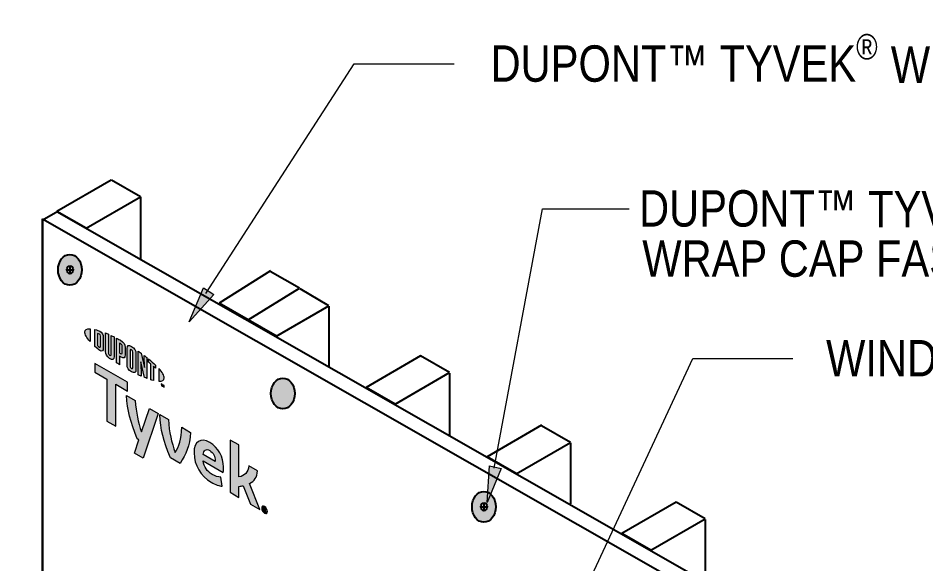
# Model space of a CAD drawing. Header units: inches. Extents: x -17.6 to 82.3, y -15.1 to 23.2.
# Drawn here: x 60.475 to 64.375, y 3.335 to 5.681 of the extents above; entities that cross this region are included whole.
import ezdxf

# ---------------------------------------------------------------- set-up
doc = ezdxf.new("R2010")
doc.units = ezdxf.units.IN
doc.header["$MEASUREMENT"] = 0
for name, color, linetype, lineweight in [('.ATI-TEXT', 7, 'Continuous', 0), ('G-ANNO-TTLB', 7, 'Continuous', 0), ('TYVEK', 7, 'Continuous', 0), ('wall scratch', 7, 'Continuous', 0), ('X-REF - TRACED', 7, 'Continuous', 0)]:
    doc.layers.add(name, color=color, linetype=linetype, lineweight=lineweight)

# ---------------------------------------------------------------- blocks, each defined once
blk = doc.blocks.new('Block_22')
at = {"layer": 'wall scratch', "color": 18, "lineweight": 25, "true_color": 0x000000}
blk.add_lwpolyline([(60.5836, 4.8195)], dxfattribs=at)
blk = doc.blocks.new('Block_25')
at = {"layer": 'TYVEK', "true_color": 0x003b71, "transparency": 33554687}
h = blk.add_hatch(color=156, dxfattribs=at)
h.dxf.hatch_style = 2
edge = h.paths.add_edge_path()
edge.add_ellipse((62.4761, 3.5801), major_axis=(0, 0.0664), ratio=0.766948, start_angle=0, end_angle=360)
at = {"layer": 'TYVEK', "color": 18, "lineweight": 25, "true_color": 0x000000}
for p, q in [((62.4761, 3.5977), (62.4761, 3.5634)), ((62.4626, 3.5805), (62.4896, 3.5805))]:
    blk.add_line(p, q, dxfattribs=at)
blk.add_lwpolyline([(62.469, 3.6407)], dxfattribs=at)
for centre, major_axis, ratio in [((62.4761, 3.5801), (0, 0.0664), 0.766948), ((62.4761, 3.5805), (0, 0.0171), 0.788846)]:
    blk.add_ellipse(centre, major_axis=major_axis, ratio=ratio, dxfattribs=at)
blk = doc.blocks.new('Block_26')
at = {"layer": 'TYVEK', "true_color": 0x003b71, "transparency": 33554687}
h = blk.add_hatch(color=156, dxfattribs=at)
h.dxf.hatch_style = 2
edge = h.paths.add_edge_path()
edge.add_ellipse((60.6974, 4.5988), major_axis=(0, 0.0664), ratio=0.766948, start_angle=0, end_angle=360)
at = {"layer": 'TYVEK', "color": 18, "lineweight": 25, "true_color": 0x000000}
for p, q in [((60.6974, 4.6163), (60.6974, 4.5821)), ((60.6839, 4.5992), (60.7109, 4.5992))]:
    blk.add_line(p, q, dxfattribs=at)
for centre, major_axis, ratio in [((60.6974, 4.5988), (0, 0.0664), 0.766948), ((60.6974, 4.5992), (0, 0.0171), 0.788846)]:
    blk.add_ellipse(centre, major_axis=major_axis, ratio=ratio, dxfattribs=at)
blk = doc.blocks.new('Block_328')
at = {"layer": 'X-REF - TRACED', "true_color": 0x848484, "transparency": 33554687}
h = blk.add_hatch(color=252, dxfattribs=at)
h.dxf.hatch_style = 2
edge = h.paths.add_edge_path()
edge.add_spline(control_points=[(60.761, 4.3314), (60.761, 4.3214), (60.7695, 4.3071), (60.7843, 4.2905), (60.7843, 4.2905), (60.7843, 4.3452), (60.7843, 4.3452), (60.7695, 4.3458), (60.761, 4.3413), (60.761, 4.3314)], knot_values=[0, 0, 0, 0, 1, 1, 1, 2, 2, 2, 3, 3, 3, 3], degree=3, periodic=0)
h = blk.add_hatch(color=252, dxfattribs=at)
h.dxf.hatch_style = 2
edge = h.paths.add_edge_path()
edge.add_spline(control_points=[(60.8289, 4.2699), (60.8289, 4.2657), (60.8267, 4.2655), (60.824, 4.267), (60.822, 4.2682), (60.8188, 4.2709), (60.8162, 4.2732), (60.8162, 4.2732), (60.8162, 4.3256), (60.8162, 4.3256), (60.8188, 4.3248), (60.822, 4.3239), (60.824, 4.3227), (60.8267, 4.3212), (60.8289, 4.3185), (60.8289, 4.3143), (60.8289, 4.3143), (60.8289, 4.2699), (60.8289, 4.2699)], knot_values=[0, 0, 0, 0, 1, 1, 1, 2, 2, 2, 3, 3, 3, 4, 4, 4, 5, 5, 5, 6, 6, 6, 6], degree=3, periodic=0)
edge = h.paths.add_edge_path()
edge.add_spline(control_points=[(60.8258, 4.3354), (60.8216, 4.3378), (60.8156, 4.3398), (60.8048, 4.3422), (60.8048, 4.3422), (60.8048, 4.2697), (60.8048, 4.2697), (60.8143, 4.2609), (60.8216, 4.2548), (60.8258, 4.2524), (60.8353, 4.2469), (60.8407, 4.2504), (60.8407, 4.2612), (60.8407, 4.2612), (60.8407, 4.3094), (60.8407, 4.3094), (60.8407, 4.3201), (60.8353, 4.3299), (60.8258, 4.3354)], knot_values=[0, 0, 0, 0, 1, 1, 1, 2, 2, 2, 3, 3, 3, 4, 4, 4, 5, 5, 5, 6, 6, 6, 6], degree=3, periodic=0)
h = blk.add_hatch(color=252, dxfattribs=at)
h.dxf.hatch_style = 2
edge = h.paths.add_edge_path()
edge.add_spline(control_points=[(60.8739, 4.2353), (60.8739, 4.2311), (60.8726, 4.2292), (60.8681, 4.2325), (60.8636, 4.2357), (60.8624, 4.2386), (60.8624, 4.2436), (60.8624, 4.2436), (60.8624, 4.3225), (60.8624, 4.3225), (60.8594, 4.3239), (60.8527, 4.3267), (60.8499, 4.3278), (60.8499, 4.3278), (60.8499, 4.248), (60.8499, 4.248), (60.8499, 4.2352), (60.8553, 4.2271), (60.8681, 4.2181), (60.8798, 4.2098), (60.8869, 4.2124), (60.8869, 4.2266), (60.8869, 4.2266), (60.8869, 4.311), (60.8869, 4.311), (60.8845, 4.3122), (60.8765, 4.3161), (60.8739, 4.3172), (60.8739, 4.3172), (60.8739, 4.2353), (60.8739, 4.2353)], knot_values=[0, 0, 0, 0, 1, 1, 1, 2, 2, 2, 3, 3, 3, 4, 4, 4, 5, 5, 5, 6, 6, 6, 7, 7, 7, 8, 8, 8, 9, 9, 9, 10, 10, 10, 10], degree=3, periodic=0)
h = blk.add_hatch(color=252, dxfattribs=at)
h.dxf.hatch_style = 2
edge = h.paths.add_edge_path()
edge.add_spline(control_points=[(60.9214, 4.2426), (60.9214, 4.2381), (60.92, 4.2365), (60.9147, 4.2396), (60.9147, 4.2396), (60.9101, 4.2422), (60.9101, 4.2422), (60.9101, 4.2422), (60.9101, 4.2841), (60.9101, 4.2841), (60.9122, 4.2831), (60.9133, 4.2825), (60.9145, 4.2818), (60.9202, 4.2785), (60.9214, 4.2753), (60.9214, 4.2706), (60.9214, 4.2706), (60.9214, 4.2426), (60.9214, 4.2426)], knot_values=[0, 0, 0, 0, 1, 1, 1, 2, 2, 2, 3, 3, 3, 4, 4, 4, 5, 5, 5, 6, 6, 6, 6], degree=3, periodic=0)
edge = h.paths.add_edge_path()
edge.add_spline(control_points=[(60.9152, 4.2962), (60.913, 4.2975), (60.9047, 4.3019), (60.8971, 4.3058), (60.8971, 4.3058), (60.8971, 4.1995), (60.8971, 4.1995), (60.8997, 4.1979), (60.9065, 4.1936), (60.9101, 4.1913), (60.9101, 4.1913), (60.9101, 4.2274), (60.9101, 4.2274), (60.9101, 4.2274), (60.9152, 4.2245), (60.9152, 4.2245), (60.9289, 4.2167), (60.9346, 4.2204), (60.9346, 4.2339), (60.9346, 4.2339), (60.9346, 4.2652), (60.9346, 4.2652), (60.9346, 4.2784), (60.9282, 4.2887), (60.9152, 4.2962)], knot_values=[0, 0, 0, 0, 1, 1, 1, 2, 2, 2, 3, 3, 3, 4, 4, 4, 5, 5, 5, 6, 6, 6, 7, 7, 7, 8, 8, 8, 8], degree=3, periodic=0)
h = blk.add_hatch(color=252, dxfattribs=at)
h.dxf.hatch_style = 2
edge = h.paths.add_edge_path()
edge.add_spline(control_points=[(60.9679, 4.1786), (60.9679, 4.1744), (60.9667, 4.173), (60.9621, 4.1755), (60.9573, 4.1781), (60.9561, 4.1811), (60.9561, 4.1855), (60.9561, 4.1855), (60.9561, 4.2518), (60.9561, 4.2518), (60.9561, 4.2561), (60.9573, 4.2578), (60.9621, 4.2549), (60.9667, 4.2521), (60.9679, 4.2491), (60.9679, 4.2449), (60.9679, 4.2449), (60.9679, 4.1786), (60.9679, 4.1786)], knot_values=[0, 0, 0, 0, 1, 1, 1, 2, 2, 2, 3, 3, 3, 4, 4, 4, 5, 5, 5, 6, 6, 6, 6], degree=3, periodic=0)
edge = h.paths.add_edge_path()
edge.add_spline(control_points=[(60.9621, 4.2697), (60.95, 4.2774), (60.9428, 4.2754), (60.9428, 4.2614), (60.9428, 4.2614), (60.9428, 4.1919), (60.9428, 4.1919), (60.9428, 4.1771), (60.9493, 4.1673), (60.9621, 4.1605), (60.9746, 4.154), (60.9811, 4.1556), (60.9811, 4.1713), (60.9811, 4.1713), (60.9811, 4.2377), (60.9811, 4.2377), (60.9811, 4.2527), (60.9752, 4.2614), (60.9621, 4.2697)], knot_values=[0, 0, 0, 0, 1, 1, 1, 2, 2, 2, 3, 3, 3, 4, 4, 4, 5, 5, 5, 6, 6, 6, 6], degree=3, periodic=0)
h = blk.add_hatch(color=252, dxfattribs=at)
h.dxf.hatch_style = 2
edge = h.paths.add_edge_path()
edge.add_spline(control_points=[(61.0172, 4.1787), (61.0172, 4.1787), (61.0028, 4.2411), (61.0028, 4.2411), (60.9989, 4.2439), (60.9941, 4.2473), (60.9904, 4.2498), (60.9904, 4.2498), (60.9904, 4.1478), (60.9904, 4.1478), (60.993, 4.1466), (60.9996, 4.1436), (61.003, 4.1422), (61.003, 4.1422), (61.002, 4.2029), (61.002, 4.2029), (61.002, 4.2029), (61.0172, 4.1363), (61.0172, 4.1363), (61.0205, 4.135), (61.0252, 4.1332), (61.0284, 4.1321), (61.0284, 4.1321), (61.0284, 4.2217), (61.0284, 4.2217), (61.0251, 4.2243), (61.0192, 4.2289), (61.0163, 4.231), (61.0163, 4.231), (61.0172, 4.1787), (61.0172, 4.1787)], knot_values=[0, 0, 0, 0, 1, 1, 1, 2, 2, 2, 3, 3, 3, 4, 4, 4, 5, 5, 5, 6, 6, 6, 7, 7, 7, 8, 8, 8, 9, 9, 9, 10, 10, 10, 10], degree=3, periodic=0)
h = blk.add_hatch(color=252, dxfattribs=at)
h.dxf.hatch_style = 2
edge = h.paths.add_edge_path()
edge.add_spline(control_points=[(61.0348, 4.2023), (61.038, 4.1998), (61.0412, 4.1972), (61.0443, 4.1947), (61.0443, 4.1947), (61.0443, 4.1268), (61.0443, 4.1268), (61.0472, 4.126), (61.0524, 4.1245), (61.056, 4.1236), (61.056, 4.1236), (61.056, 4.1847), (61.056, 4.1847), (61.0594, 4.1818), (61.0626, 4.1789), (61.0655, 4.1763), (61.0655, 4.1763), (61.0655, 4.1893), (61.0655, 4.1893), (61.0563, 4.1983), (61.0464, 4.2071), (61.0348, 4.2165), (61.0348, 4.2165), (61.0348, 4.2023), (61.0348, 4.2023)], knot_values=[0, 0, 0, 0, 1, 1, 1, 2, 2, 2, 3, 3, 3, 4, 4, 4, 5, 5, 5, 6, 6, 6, 7, 7, 7, 8, 8, 8, 8], degree=3, periodic=0)
h = blk.add_hatch(color=252, dxfattribs=at)
h.dxf.hatch_style = 2
edge = h.paths.add_edge_path()
edge.add_spline(control_points=[(61.1028, 4.1341), (61.1028, 4.124), (61.0943, 4.1196), (61.0795, 4.12), (61.0795, 4.12), (61.0795, 4.1748), (61.0795, 4.1748), (61.0943, 4.1583), (61.1028, 4.144), (61.1028, 4.1341)], knot_values=[0, 0, 0, 0, 1, 1, 1, 2, 2, 2, 3, 3, 3, 3], degree=3, periodic=0)
h = blk.add_hatch(color=252, dxfattribs=at)
h.dxf.hatch_style = 2
edge = h.paths.add_edge_path()
edge.add_spline(control_points=[(61.0959, 4.1051), (61.0959, 4.1051), (61.0973, 4.1043), (61.0973, 4.1043), (61.0973, 4.1043), (61.0994, 4.0994), (61.0994, 4.0994), (61.0994, 4.0994), (61.1014, 4.1019), (61.1014, 4.1019), (61.1014, 4.1019), (61.1028, 4.1011), (61.1028, 4.1011), (61.1028, 4.1011), (61.1028, 4.0932), (61.1028, 4.0932), (61.1028, 4.0932), (61.1015, 4.094), (61.1015, 4.094), (61.1015, 4.094), (61.1015, 4.0996), (61.1015, 4.0996), (61.1015, 4.0996), (61.0994, 4.097), (61.0994, 4.097), (61.0994, 4.097), (61.0993, 4.0971), (61.0993, 4.0971), (61.0993, 4.0971), (61.0971, 4.1021), (61.0971, 4.1021), (61.0971, 4.1021), (61.0971, 4.0965), (61.0971, 4.0965), (61.0971, 4.0965), (61.0959, 4.0972), (61.0959, 4.0972), (61.0959, 4.0972), (61.0959, 4.1051), (61.0959, 4.1051)], knot_values=[0, 0, 0, 0, 1, 1, 1, 2, 2, 2, 3, 3, 3, 4, 4, 4, 5, 5, 5, 6, 6, 6, 7, 7, 7, 8, 8, 8, 9, 9, 9, 10, 10, 10, 11, 11, 11, 12, 12, 12, 13, 13, 13, 13], degree=3, periodic=0)
edge = h.paths.add_edge_path()
edge.add_spline(control_points=[(61.091, 4.1066), (61.091, 4.1066), (61.0888, 4.1078), (61.0888, 4.1078), (61.0888, 4.1078), (61.0888, 4.1092), (61.0888, 4.1092), (61.0888, 4.1092), (61.0944, 4.106), (61.0944, 4.106), (61.0944, 4.106), (61.0944, 4.1046), (61.0944, 4.1046), (61.0944, 4.1046), (61.0923, 4.1058), (61.0923, 4.1058), (61.0923, 4.1058), (61.0923, 4.0993), (61.0923, 4.0993), (61.0923, 4.0993), (61.091, 4.1001), (61.091, 4.1001), (61.091, 4.1001), (61.091, 4.1066), (61.091, 4.1066)], knot_values=[0, 0, 0, 0, 1, 1, 1, 2, 2, 2, 3, 3, 3, 4, 4, 4, 5, 5, 5, 6, 6, 6, 7, 7, 7, 8, 8, 8, 8], degree=3, periodic=0)
at = {"layer": 'X-REF - TRACED'}
for points, knots in [([(60.761, 4.3314), (60.761, 4.3214), (60.7695, 4.3071), (60.7843, 4.2905), (60.7843, 4.2905), (60.7843, 4.3452), (60.7843, 4.3452), (60.7695, 4.3458), (60.761, 4.3413), (60.761, 4.3314)], [0, 0, 0, 0, 1, 1, 1, 2, 2, 2, 3, 3, 3, 3]), ([(60.8258, 4.3354), (60.8216, 4.3378), (60.8156, 4.3398), (60.8048, 4.3422), (60.8048, 4.3422), (60.8048, 4.2697), (60.8048, 4.2697), (60.8143, 4.2609), (60.8216, 4.2548), (60.8258, 4.2524), (60.8353, 4.2469), (60.8407, 4.2504), (60.8407, 4.2612), (60.8407, 4.2612), (60.8407, 4.3094), (60.8407, 4.3094), (60.8407, 4.3201), (60.8353, 4.3299), (60.8258, 4.3354)], [0, 0, 0, 0, 1, 1, 1, 2, 2, 2, 3, 3, 3, 4, 4, 4, 5, 5, 5, 6, 6, 6, 6]), ([(60.8289, 4.2699), (60.8289, 4.2657), (60.8267, 4.2655), (60.824, 4.267), (60.822, 4.2682), (60.8188, 4.2709), (60.8162, 4.2732), (60.8162, 4.2732), (60.8162, 4.3256), (60.8162, 4.3256), (60.8188, 4.3248), (60.822, 4.3239), (60.824, 4.3227), (60.8267, 4.3212), (60.8289, 4.3185), (60.8289, 4.3143), (60.8289, 4.3143), (60.8289, 4.2699), (60.8289, 4.2699)], [0, 0, 0, 0, 1, 1, 1, 2, 2, 2, 3, 3, 3, 4, 4, 4, 5, 5, 5, 6, 6, 6, 6]), ([(60.8739, 4.2353), (60.8739, 4.2311), (60.8726, 4.2292), (60.8681, 4.2325), (60.8636, 4.2357), (60.8624, 4.2386), (60.8624, 4.2436), (60.8624, 4.2436), (60.8624, 4.3225), (60.8624, 4.3225), (60.8594, 4.3239), (60.8527, 4.3267), (60.8499, 4.3278), (60.8499, 4.3278), (60.8499, 4.248), (60.8499, 4.248), (60.8499, 4.2352), (60.8553, 4.2271), (60.8681, 4.2181), (60.8798, 4.2098), (60.8869, 4.2124), (60.8869, 4.2266), (60.8869, 4.2266), (60.8869, 4.311), (60.8869, 4.311), (60.8845, 4.3122), (60.8765, 4.3161), (60.8739, 4.3172), (60.8739, 4.3172), (60.8739, 4.2353), (60.8739, 4.2353)], [0, 0, 0, 0, 1, 1, 1, 2, 2, 2, 3, 3, 3, 4, 4, 4, 5, 5, 5, 6, 6, 6, 7, 7, 7, 8, 8, 8, 9, 9, 9, 10, 10, 10, 10]), ([(60.9152, 4.2962), (60.913, 4.2975), (60.9047, 4.3019), (60.8971, 4.3058), (60.8971, 4.3058), (60.8971, 4.1995), (60.8971, 4.1995), (60.8997, 4.1979), (60.9065, 4.1936), (60.9101, 4.1913), (60.9101, 4.1913), (60.9101, 4.2274), (60.9101, 4.2274), (60.9101, 4.2274), (60.9152, 4.2245), (60.9152, 4.2245), (60.9289, 4.2167), (60.9346, 4.2204), (60.9346, 4.2339), (60.9346, 4.2339), (60.9346, 4.2652), (60.9346, 4.2652), (60.9346, 4.2784), (60.9282, 4.2887), (60.9152, 4.2962)], [0, 0, 0, 0, 1, 1, 1, 2, 2, 2, 3, 3, 3, 4, 4, 4, 5, 5, 5, 6, 6, 6, 7, 7, 7, 8, 8, 8, 8]), ([(60.9214, 4.2426), (60.9214, 4.2381), (60.92, 4.2365), (60.9147, 4.2396), (60.9147, 4.2396), (60.9101, 4.2422), (60.9101, 4.2422), (60.9101, 4.2422), (60.9101, 4.2841), (60.9101, 4.2841), (60.9122, 4.2831), (60.9133, 4.2825), (60.9145, 4.2818), (60.9202, 4.2785), (60.9214, 4.2753), (60.9214, 4.2706), (60.9214, 4.2706), (60.9214, 4.2426), (60.9214, 4.2426)], [0, 0, 0, 0, 1, 1, 1, 2, 2, 2, 3, 3, 3, 4, 4, 4, 5, 5, 5, 6, 6, 6, 6]), ([(60.9621, 4.2697), (60.95, 4.2774), (60.9428, 4.2754), (60.9428, 4.2614), (60.9428, 4.2614), (60.9428, 4.1919), (60.9428, 4.1919), (60.9428, 4.1771), (60.9493, 4.1673), (60.9621, 4.1605), (60.9746, 4.154), (60.9811, 4.1556), (60.9811, 4.1713), (60.9811, 4.1713), (60.9811, 4.2377), (60.9811, 4.2377), (60.9811, 4.2527), (60.9752, 4.2614), (60.9621, 4.2697)], [0, 0, 0, 0, 1, 1, 1, 2, 2, 2, 3, 3, 3, 4, 4, 4, 5, 5, 5, 6, 6, 6, 6]), ([(60.9679, 4.1786), (60.9679, 4.1744), (60.9667, 4.173), (60.9621, 4.1755), (60.9573, 4.1781), (60.9561, 4.1811), (60.9561, 4.1855), (60.9561, 4.1855), (60.9561, 4.2518), (60.9561, 4.2518), (60.9561, 4.2561), (60.9573, 4.2578), (60.9621, 4.2549), (60.9667, 4.2521), (60.9679, 4.2491), (60.9679, 4.2449), (60.9679, 4.2449), (60.9679, 4.1786), (60.9679, 4.1786)], [0, 0, 0, 0, 1, 1, 1, 2, 2, 2, 3, 3, 3, 4, 4, 4, 5, 5, 5, 6, 6, 6, 6]), ([(61.0172, 4.1787), (61.0172, 4.1787), (61.0028, 4.2411), (61.0028, 4.2411), (60.9989, 4.2439), (60.9941, 4.2473), (60.9904, 4.2498), (60.9904, 4.2498), (60.9904, 4.1478), (60.9904, 4.1478), (60.993, 4.1466), (60.9996, 4.1436), (61.003, 4.1422), (61.003, 4.1422), (61.002, 4.2029), (61.002, 4.2029), (61.002, 4.2029), (61.0172, 4.1363), (61.0172, 4.1363), (61.0205, 4.135), (61.0252, 4.1332), (61.0284, 4.1321), (61.0284, 4.1321), (61.0284, 4.2217), (61.0284, 4.2217), (61.0251, 4.2243), (61.0192, 4.2289), (61.0163, 4.231), (61.0163, 4.231), (61.0172, 4.1787), (61.0172, 4.1787)], [0, 0, 0, 0, 1, 1, 1, 2, 2, 2, 3, 3, 3, 4, 4, 4, 5, 5, 5, 6, 6, 6, 7, 7, 7, 8, 8, 8, 9, 9, 9, 10, 10, 10, 10]), ([(61.0348, 4.2023), (61.038, 4.1998), (61.0412, 4.1972), (61.0443, 4.1947), (61.0443, 4.1947), (61.0443, 4.1268), (61.0443, 4.1268), (61.0472, 4.126), (61.0524, 4.1245), (61.056, 4.1236), (61.056, 4.1236), (61.056, 4.1847), (61.056, 4.1847), (61.0594, 4.1818), (61.0626, 4.1789), (61.0655, 4.1763), (61.0655, 4.1763), (61.0655, 4.1893), (61.0655, 4.1893), (61.0563, 4.1983), (61.0464, 4.2071), (61.0348, 4.2165), (61.0348, 4.2165), (61.0348, 4.2023), (61.0348, 4.2023)], [0, 0, 0, 0, 1, 1, 1, 2, 2, 2, 3, 3, 3, 4, 4, 4, 5, 5, 5, 6, 6, 6, 7, 7, 7, 8, 8, 8, 8]), ([(61.1028, 4.1341), (61.1028, 4.124), (61.0943, 4.1196), (61.0795, 4.12), (61.0795, 4.12), (61.0795, 4.1748), (61.0795, 4.1748), (61.0943, 4.1583), (61.1028, 4.144), (61.1028, 4.1341)], [0, 0, 0, 0, 1, 1, 1, 2, 2, 2, 3, 3, 3, 3]), ([(61.091, 4.1066), (61.091, 4.1066), (61.0888, 4.1078), (61.0888, 4.1078), (61.0888, 4.1078), (61.0888, 4.1092), (61.0888, 4.1092), (61.0888, 4.1092), (61.0944, 4.106), (61.0944, 4.106), (61.0944, 4.106), (61.0944, 4.1046), (61.0944, 4.1046), (61.0944, 4.1046), (61.0923, 4.1058), (61.0923, 4.1058), (61.0923, 4.1058), (61.0923, 4.0993), (61.0923, 4.0993), (61.0923, 4.0993), (61.091, 4.1001), (61.091, 4.1001), (61.091, 4.1001), (61.091, 4.1066), (61.091, 4.1066)], [0, 0, 0, 0, 1, 1, 1, 2, 2, 2, 3, 3, 3, 4, 4, 4, 5, 5, 5, 6, 6, 6, 7, 7, 7, 8, 8, 8, 8]), ([(61.0959, 4.1051), (61.0959, 4.1051), (61.0973, 4.1043), (61.0973, 4.1043), (61.0973, 4.1043), (61.0994, 4.0994), (61.0994, 4.0994), (61.0994, 4.0994), (61.1014, 4.1019), (61.1014, 4.1019), (61.1014, 4.1019), (61.1028, 4.1011), (61.1028, 4.1011), (61.1028, 4.1011), (61.1028, 4.0932), (61.1028, 4.0932), (61.1028, 4.0932), (61.1015, 4.094), (61.1015, 4.094), (61.1015, 4.094), (61.1015, 4.0996), (61.1015, 4.0996), (61.1015, 4.0996), (61.0994, 4.097), (61.0994, 4.097), (61.0994, 4.097), (61.0993, 4.0971), (61.0993, 4.0971), (61.0993, 4.0971), (61.0971, 4.1021), (61.0971, 4.1021), (61.0971, 4.1021), (61.0971, 4.0965), (61.0971, 4.0965), (61.0971, 4.0965), (61.0959, 4.0972), (61.0959, 4.0972), (61.0959, 4.0972), (61.0959, 4.1051), (61.0959, 4.1051)], [0, 0, 0, 0, 1, 1, 1, 2, 2, 2, 3, 3, 3, 4, 4, 4, 5, 5, 5, 6, 6, 6, 7, 7, 7, 8, 8, 8, 9, 9, 9, 10, 10, 10, 11, 11, 11, 12, 12, 12, 13, 13, 13, 13])]:
    blk.add_open_spline(points, degree=3, knots=knots, dxfattribs=at)
blk = doc.blocks.new('Block_332')
at = {"layer": 'X-REF - TRACED', "true_color": 0x848484, "transparency": 33554687}
h = blk.add_hatch(color=252, dxfattribs=at)
h.dxf.hatch_style = 2
h.paths.add_polyline_path([(60.9451, 4.1156), (60.8048, 4.1966), (60.8048, 4.1585), (60.8555, 4.1293), (60.8555, 3.9488), (60.8945, 3.9263), (60.8945, 4.1068), (60.9451, 4.0775)])
h = blk.add_hatch(color=252, dxfattribs=at)
h.dxf.hatch_style = 2
edge = h.paths.add_edge_path()
edge.add_spline(control_points=[(61.1783, 3.922), (61.1759, 3.87), (61.1655, 3.8397), (61.1495, 3.8137), (61.1339, 3.858), (61.1239, 3.9), (61.1209, 3.9552), (61.1209, 3.9552), (61.083, 3.977), (61.083, 3.977), (61.0871, 3.9119), (61.0993, 3.8645), (61.1288, 3.791), (61.1288, 3.791), (61.1704, 3.767), (61.1704, 3.767), (61.1988, 3.8071), (61.2105, 3.8406), (61.2159, 3.9003), (61.2159, 3.9003), (61.1783, 3.922), (61.1783, 3.922)], knot_values=[0, 0, 0, 0, 1, 1, 1, 2, 2, 2, 3, 3, 3, 4, 4, 4, 5, 5, 5, 6, 6, 6, 7, 7, 7, 7], degree=3, periodic=0)
h = blk.add_hatch(color=252, dxfattribs=at)
h.dxf.hatch_style = 2
edge = h.paths.add_edge_path()
edge.add_spline(control_points=[(61.2696, 3.8046), (61.2696, 3.8046), (61.3214, 3.7748), (61.3214, 3.7748), (61.3214, 3.7748), (61.3214, 3.7785), (61.3214, 3.7785), (61.3214, 3.796), (61.3132, 3.8135), (61.2982, 3.8222), (61.2824, 3.8313), (61.272, 3.8245), (61.2696, 3.8046)], knot_values=[0, 0, 0, 0, 1, 1, 1, 2, 2, 2, 3, 3, 3, 4, 4, 4, 4], degree=3, periodic=0)
edge = h.paths.add_edge_path()
edge.add_spline(control_points=[(61.3521, 3.6689), (61.3401, 3.6696), (61.3224, 3.6755), (61.3045, 3.6858), (61.2606, 3.7112), (61.2306, 3.7603), (61.2306, 3.8121), (61.2306, 3.8618), (61.2582, 3.8796), (61.2982, 3.8565), (61.3339, 3.8359), (61.3573, 3.7934), (61.3573, 3.7515), (61.3573, 3.7421), (61.3568, 3.7343), (61.3562, 3.7284), (61.3562, 3.7284), (61.2701, 3.7781), (61.2701, 3.7781), (61.2737, 3.7511), (61.2865, 3.7324), (61.3083, 3.7199), (61.3216, 3.7122), (61.3344, 3.7082), (61.3461, 3.7071), (61.3461, 3.7071), (61.3521, 3.6689), (61.3521, 3.6689)], knot_values=[0, 0, 0, 0, 1, 1, 1, 2, 2, 2, 3, 3, 3, 4, 4, 4, 5, 5, 5, 6, 6, 6, 7, 7, 7, 8, 8, 8, 9, 9, 9, 9], degree=3, periodic=0)
h = blk.add_hatch(color=252, dxfattribs=at)
h.dxf.hatch_style = 2
edge = h.paths.add_edge_path()
edge.add_spline(control_points=[(61.4687, 3.68), (61.4687, 3.68), (61.514, 3.5686), (61.514, 3.5686), (61.514, 3.5686), (61.4731, 3.5922), (61.4731, 3.5922), (61.4731, 3.5922), (61.4418, 3.6712), (61.4418, 3.6712), (61.436, 3.6698), (61.43, 3.6686), (61.4235, 3.6677), (61.4235, 3.6677), (61.4235, 3.6209), (61.4235, 3.6209), (61.4235, 3.6209), (61.3859, 3.6426), (61.3859, 3.6426), (61.3859, 3.6426), (61.3859, 3.8665), (61.3859, 3.8665), (61.3859, 3.8665), (61.4235, 3.8469), (61.4235, 3.8469), (61.4235, 3.8469), (61.4235, 3.7092), (61.4235, 3.7092), (61.4491, 3.7135), (61.4616, 3.7281), (61.466, 3.7559), (61.466, 3.7559), (61.5033, 3.7343), (61.5033, 3.7343), (61.5025, 3.708), (61.4905, 3.6908), (61.4687, 3.68)], knot_values=[0, 0, 0, 0, 1, 1, 1, 2, 2, 2, 3, 3, 3, 4, 4, 4, 5, 5, 5, 6, 6, 6, 7, 7, 7, 8, 8, 8, 9, 9, 9, 10, 10, 10, 11, 11, 11, 12, 12, 12, 12], degree=3, periodic=0)
at = {"layer": 'X-REF - TRACED'}
blk.add_lwpolyline([(60.9451, 4.1156), (60.8048, 4.1966), (60.8048, 4.1585), (60.8555, 4.1293), (60.8555, 3.9488), (60.8945, 3.9263), (60.8945, 4.1068), (60.9451, 4.0775)], close=True, dxfattribs=at)
for points, knots in [([(61.1783, 3.922), (61.1759, 3.87), (61.1655, 3.8397), (61.1495, 3.8137), (61.1339, 3.858), (61.1239, 3.9), (61.1209, 3.9552), (61.1209, 3.9552), (61.083, 3.977), (61.083, 3.977), (61.0871, 3.9119), (61.0993, 3.8645), (61.1288, 3.791), (61.1288, 3.791), (61.1704, 3.767), (61.1704, 3.767), (61.1988, 3.8071), (61.2105, 3.8406), (61.2159, 3.9003), (61.2159, 3.9003), (61.1783, 3.922), (61.1783, 3.922)], [0, 0, 0, 0, 1, 1, 1, 2, 2, 2, 3, 3, 3, 4, 4, 4, 5, 5, 5, 6, 6, 6, 7, 7, 7, 7]), ([(61.3521, 3.6689), (61.3401, 3.6696), (61.3224, 3.6755), (61.3045, 3.6858), (61.2606, 3.7112), (61.2306, 3.7603), (61.2306, 3.8121), (61.2306, 3.8618), (61.2582, 3.8796), (61.2982, 3.8565), (61.3339, 3.8359), (61.3573, 3.7934), (61.3573, 3.7515), (61.3573, 3.7421), (61.3568, 3.7343), (61.3562, 3.7284), (61.3562, 3.7284), (61.2701, 3.7781), (61.2701, 3.7781), (61.2737, 3.7511), (61.2865, 3.7324), (61.3083, 3.7199), (61.3216, 3.7122), (61.3344, 3.7082), (61.3461, 3.7071), (61.3461, 3.7071), (61.3521, 3.6689), (61.3521, 3.6689)], [0, 0, 0, 0, 1, 1, 1, 2, 2, 2, 3, 3, 3, 4, 4, 4, 5, 5, 5, 6, 6, 6, 7, 7, 7, 8, 8, 8, 9, 9, 9, 9]), ([(61.4687, 3.68), (61.4687, 3.68), (61.514, 3.5686), (61.514, 3.5686), (61.514, 3.5686), (61.4731, 3.5922), (61.4731, 3.5922), (61.4731, 3.5922), (61.4418, 3.6712), (61.4418, 3.6712), (61.436, 3.6698), (61.43, 3.6686), (61.4235, 3.6677), (61.4235, 3.6677), (61.4235, 3.6209), (61.4235, 3.6209), (61.4235, 3.6209), (61.3859, 3.6426), (61.3859, 3.6426), (61.3859, 3.6426), (61.3859, 3.8665), (61.3859, 3.8665), (61.3859, 3.8665), (61.4235, 3.8469), (61.4235, 3.8469), (61.4235, 3.8469), (61.4235, 3.7092), (61.4235, 3.7092), (61.4491, 3.7135), (61.4616, 3.7281), (61.466, 3.7559), (61.466, 3.7559), (61.5033, 3.7343), (61.5033, 3.7343), (61.5025, 3.708), (61.4905, 3.6908), (61.4687, 3.68)], [0, 0, 0, 0, 1, 1, 1, 2, 2, 2, 3, 3, 3, 4, 4, 4, 5, 5, 5, 6, 6, 6, 7, 7, 7, 8, 8, 8, 9, 9, 9, 10, 10, 10, 11, 11, 11, 12, 12, 12, 12]), ([(61.2696, 3.8046), (61.2696, 3.8046), (61.3214, 3.7748), (61.3214, 3.7748), (61.3214, 3.7748), (61.3214, 3.7785), (61.3214, 3.7785), (61.3214, 3.796), (61.3132, 3.8135), (61.2982, 3.8222), (61.2824, 3.8313), (61.272, 3.8245), (61.2696, 3.8046)], [0, 0, 0, 0, 1, 1, 1, 2, 2, 2, 3, 3, 3, 4, 4, 4, 4])]:
    blk.add_open_spline(points, degree=3, knots=knots, dxfattribs=at)
blk = doc.blocks.new('Block_331')
at = {"layer": 'X-REF - TRACED', "true_color": 0x848484, "transparency": 33554687}
h = blk.add_hatch(color=252, dxfattribs=at)
h.dxf.hatch_style = 2
edge = h.paths.add_edge_path()
edge.add_spline(control_points=[(61.0387, 4.0026), (61.0387, 4.0026), (61.005, 3.9019), (61.005, 3.9019), (60.9906, 3.944), (60.9813, 3.9847), (60.9784, 4.0374), (60.9784, 4.0374), (60.9406, 4.0592), (60.9406, 4.0592), (60.9447, 3.9941), (60.9569, 3.9468), (60.9864, 3.8732), (60.9864, 3.8732), (60.9939, 3.8689), (60.9939, 3.8689), (60.9939, 3.8689), (60.9746, 3.8114), (60.9746, 3.8114), (60.9746, 3.8114), (61.0122, 3.7896), (61.0122, 3.7896), (61.0122, 3.7896), (61.0763, 3.9809), (61.0763, 3.9809), (61.0763, 3.9809), (61.0387, 4.0026), (61.0387, 4.0026)], knot_values=[0, 0, 0, 0, 1, 1, 1, 2, 2, 2, 3, 3, 3, 4, 4, 4, 5, 5, 5, 6, 6, 6, 7, 7, 7, 8, 8, 8, 9, 9, 9, 9], degree=3, periodic=0)
at = {"layer": 'X-REF - TRACED'}
blk.add_open_spline([(61.0387, 4.0026), (61.0387, 4.0026), (61.005, 3.9019), (61.005, 3.9019), (60.9906, 3.944), (60.9813, 3.9847), (60.9784, 4.0374), (60.9784, 4.0374), (60.9406, 4.0592), (60.9406, 4.0592), (60.9447, 3.9941), (60.9569, 3.9468), (60.9864, 3.8732), (60.9864, 3.8732), (60.9939, 3.8689), (60.9939, 3.8689), (60.9939, 3.8689), (60.9746, 3.8114), (60.9746, 3.8114), (60.9746, 3.8114), (61.0122, 3.7896), (61.0122, 3.7896), (61.0122, 3.7896), (61.0763, 3.9809), (61.0763, 3.9809), (61.0763, 3.9809), (61.0387, 4.0026), (61.0387, 4.0026)], degree=3, knots=[0, 0, 0, 0, 1, 1, 1, 2, 2, 2, 3, 3, 3, 4, 4, 4, 5, 5, 5, 6, 6, 6, 7, 7, 7, 8, 8, 8, 9, 9, 9, 9], dxfattribs=at)
blk.add_blockref('Block_332', (0, 0), dxfattribs=at)
blk = doc.blocks.new('Block_333')
at = {"layer": 'X-REF - TRACED', "true_color": 0x848484, "transparency": 33554687}
h = blk.add_hatch(color=252, dxfattribs=at)
h.dxf.hatch_style = 2
edge = h.paths.add_edge_path()
edge.add_spline(control_points=[(61.532, 3.573), (61.532, 3.573), (61.532, 3.5689), (61.532, 3.5689), (61.532, 3.5689), (61.5335, 3.568), (61.5335, 3.568), (61.5351, 3.5671), (61.5359, 3.5671), (61.5359, 3.5686), (61.5359, 3.5702), (61.5351, 3.5712), (61.5335, 3.5721), (61.5335, 3.5721), (61.532, 3.573), (61.532, 3.573)], knot_values=[0, 0, 0, 0, 1, 1, 1, 2, 2, 2, 3, 3, 3, 4, 4, 4, 5, 5, 5, 5], degree=3, periodic=0)
edge = h.paths.add_edge_path()
edge.add_spline(control_points=[(61.5293, 3.5771), (61.5293, 3.5771), (61.5335, 3.5746), (61.5335, 3.5746), (61.5368, 3.5728), (61.5384, 3.57), (61.5384, 3.5672), (61.5384, 3.5652), (61.5376, 3.5642), (61.5361, 3.5644), (61.5369, 3.5622), (61.5379, 3.5598), (61.5393, 3.5572), (61.5393, 3.5572), (61.5361, 3.559), (61.5361, 3.559), (61.535, 3.5614), (61.5341, 3.5634), (61.5334, 3.5655), (61.5334, 3.5655), (61.532, 3.5663), (61.532, 3.5663), (61.532, 3.5663), (61.532, 3.5614), (61.532, 3.5614), (61.532, 3.5614), (61.5293, 3.563), (61.5293, 3.563), (61.5293, 3.563), (61.5293, 3.5771), (61.5293, 3.5771)], knot_values=[0, 0, 0, 0, 1, 1, 1, 2, 2, 2, 3, 3, 3, 4, 4, 4, 5, 5, 5, 6, 6, 6, 7, 7, 7, 8, 8, 8, 9, 9, 9, 10, 10, 10, 10], degree=3, periodic=0)
edge = h.paths.add_edge_path()
edge.add_spline(control_points=[(61.5337, 3.5782), (61.5278, 3.5816), (61.5244, 3.5796), (61.5244, 3.5726), (61.5244, 3.5655), (61.5278, 3.5597), (61.5337, 3.5563), (61.5396, 3.5529), (61.543, 3.5548), (61.543, 3.5619), (61.543, 3.5689), (61.5396, 3.5748), (61.5337, 3.5782)], knot_values=[0, 0, 0, 0, 1, 1, 1, 2, 2, 2, 3, 3, 3, 4, 4, 4, 4], degree=3, periodic=0)
edge = h.paths.add_edge_path()
edge.add_spline(control_points=[(61.5337, 3.581), (61.541, 3.5768), (61.5458, 3.5687), (61.5458, 3.5602), (61.5458, 3.5518), (61.5409, 3.5493), (61.5337, 3.5535), (61.5263, 3.5578), (61.5216, 3.5658), (61.5216, 3.5742), (61.5216, 3.5827), (61.5263, 3.5853), (61.5337, 3.581)], knot_values=[0, 0, 0, 0, 1, 1, 1, 2, 2, 2, 3, 3, 3, 4, 4, 4, 4], degree=3, periodic=0)
at = {"layer": 'X-REF - TRACED'}
for points, knots in [([(61.5337, 3.581), (61.541, 3.5768), (61.5458, 3.5687), (61.5458, 3.5602), (61.5458, 3.5518), (61.5409, 3.5493), (61.5337, 3.5535), (61.5263, 3.5578), (61.5216, 3.5658), (61.5216, 3.5742), (61.5216, 3.5827), (61.5263, 3.5853), (61.5337, 3.581)], [0, 0, 0, 0, 1, 1, 1, 2, 2, 2, 3, 3, 3, 4, 4, 4, 4]), ([(61.5337, 3.5782), (61.5278, 3.5816), (61.5244, 3.5796), (61.5244, 3.5726), (61.5244, 3.5655), (61.5278, 3.5597), (61.5337, 3.5563), (61.5396, 3.5529), (61.543, 3.5548), (61.543, 3.5619), (61.543, 3.5689), (61.5396, 3.5748), (61.5337, 3.5782)], [0, 0, 0, 0, 1, 1, 1, 2, 2, 2, 3, 3, 3, 4, 4, 4, 4]), ([(61.5293, 3.5771), (61.5293, 3.5771), (61.5335, 3.5746), (61.5335, 3.5746), (61.5368, 3.5728), (61.5384, 3.57), (61.5384, 3.5672), (61.5384, 3.5652), (61.5376, 3.5642), (61.5361, 3.5644), (61.5369, 3.5622), (61.5379, 3.5598), (61.5393, 3.5572), (61.5393, 3.5572), (61.5361, 3.559), (61.5361, 3.559), (61.535, 3.5614), (61.5341, 3.5634), (61.5334, 3.5655), (61.5334, 3.5655), (61.532, 3.5663), (61.532, 3.5663), (61.532, 3.5663), (61.532, 3.5614), (61.532, 3.5614), (61.532, 3.5614), (61.5293, 3.563), (61.5293, 3.563), (61.5293, 3.563), (61.5293, 3.5771), (61.5293, 3.5771)], [0, 0, 0, 0, 1, 1, 1, 2, 2, 2, 3, 3, 3, 4, 4, 4, 5, 5, 5, 6, 6, 6, 7, 7, 7, 8, 8, 8, 9, 9, 9, 10, 10, 10, 10]), ([(61.532, 3.573), (61.532, 3.573), (61.532, 3.5689), (61.532, 3.5689), (61.532, 3.5689), (61.5335, 3.568), (61.5335, 3.568), (61.5351, 3.5671), (61.5359, 3.5671), (61.5359, 3.5686), (61.5359, 3.5702), (61.5351, 3.5712), (61.5335, 3.5721), (61.5335, 3.5721), (61.532, 3.573), (61.532, 3.573)], [0, 0, 0, 0, 1, 1, 1, 2, 2, 2, 3, 3, 3, 4, 4, 4, 5, 5, 5, 5])]:
    blk.add_open_spline(points, degree=3, knots=knots, dxfattribs=at)
blk = doc.blocks.new('Block_330')
at = {"layer": 'X-REF - TRACED'}
for name in ['Block_331', 'Block_333']:
    blk.add_blockref(name, (0, 0), dxfattribs=at)
blk = doc.blocks.new('Block_329')
at = {"layer": 'X-REF - TRACED'}
blk.add_blockref('Block_330', (0, 0), dxfattribs=at)
blk = doc.blocks.new('Block_327')
at = {"layer": 'X-REF - TRACED'}
for name in ['Block_328', 'Block_329']:
    blk.add_blockref(name, (0, 0), dxfattribs=at)
blk = doc.blocks.new('Block_467')
at = {"layer": '.ATI-TEXT', "char_height": 0.2, "attachment_point": 7}
for s, insert in [('\\C18;\\c0;\\FArial Narrow|b0|i0|c1;\\H0.109375;\\W1.000000;®', (64.7138, 4.879)), ('\\C18;\\c0;\\FArial Narrow|b0|i0|c1;\\H0.156250;\\W1.000000;DUPONT™', (63.1429, 4.7826)), ('\\C18;\\c0;\\FArial Narrow|b0|i0|c1;\\H0.156250;\\W1.000000; TYVEK', (64.0774, 4.7813)), ('\\C18;\\c0;\\FArial Narrow|b0|i0|c1;\\H0.156253;\\W1.000000; ', (64.8126, 4.7813)), ('\\C18;\\c0;\\FArial Narrow|b0|i0|c1;\\H0.156253;\\W1.000000;WRAP CAP FASTENERS', (63.1566, 4.567))]:
    blk.add_mtext(s, dxfattribs=dict(at, insert=insert))
blk = doc.blocks.new('Block_466')
at = {"layer": '.ATI-TEXT', "true_color": 0x000000, "transparency": 33554687}
h = blk.add_hatch(color=18, dxfattribs=at)
h.dxf.hatch_style = 2
h.paths.add_polyline_path([(62.5502, 3.7452), (62.4895, 3.5989), (62.4995, 3.757)])
at = {"layer": '.ATI-TEXT', "color": 18, "lineweight": 0, "true_color": 0x000000}
for p, q in [((62.5198, 3.7467), (62.7278, 4.8608)), ((62.7278, 4.8608), (63.1005, 4.8608))]:
    blk.add_line(p, q, dxfattribs=at)
at = {"layer": '.ATI-TEXT'}
blk.add_lwpolyline([(62.5502, 3.7452), (62.4895, 3.5989), (62.4995, 3.757), (62.4995, 3.757)], close=True, dxfattribs=at)
blk.add_blockref('Block_467', (0, 0), dxfattribs=at)
blk = doc.blocks.new('Block_469')
at = {"layer": '.ATI-TEXT', "char_height": 0.2, "attachment_point": 7}
for s, insert in [('\\C18;\\c0;\\FArial Narrow|b0|i0|c1;\\H0.109375;\\W1.000000;®', (64.0756, 5.5017)), ('\\C18;\\c0;\\FArial Narrow|b0|i0|c1;\\H0.156250;\\W1.000000;DUPONT™ TYVEK', (62.5047, 5.4053)), ('\\C18;\\c0;\\FArial Narrow|b0|i0|c1;\\H0.156253;\\W1.000000;WRB', (64.2245, 5.4027))]:
    blk.add_mtext(s, dxfattribs=dict(at, insert=insert))
blk = doc.blocks.new('Block_468')
at = {"layer": '.ATI-TEXT', "true_color": 0x000000, "transparency": 33554687}
h = blk.add_hatch(color=18, dxfattribs=at)
h.dxf.hatch_style = 2
h.paths.add_polyline_path([(61.315, 4.4931), (61.2096, 4.3748), (61.271, 4.5209)])
at = {"layer": '.ATI-TEXT', "color": 18, "lineweight": 0, "true_color": 0x000000}
for p, q in [((61.2818, 4.4968), (61.9183, 5.4849)), ((61.9183, 5.4849), (62.3485, 5.4849))]:
    blk.add_line(p, q, dxfattribs=at)
at = {"layer": '.ATI-TEXT'}
blk.add_lwpolyline([(61.315, 4.4931), (61.2096, 4.3748), (61.271, 4.5209), (61.271, 4.5209)], close=True, dxfattribs=at)
blk.add_blockref('Block_469', (0, 0), dxfattribs=at)
blk = doc.blocks.new('Block_470')
at = {"layer": '.ATI-TEXT', "true_color": 0x000000, "transparency": 33554687}
h = blk.add_hatch(color=18, dxfattribs=at)
h.dxf.hatch_style = 2
h.paths.add_polyline_path([(62.529, 2.3387), (62.4364, 2.2102), (62.4823, 2.3618)])
at = {"layer": '.ATI-TEXT', "color": 18, "lineweight": 0, "true_color": 0x000000}
for p, q in [((62.5029, 2.344), (63.3736, 4.2185)), ((63.3736, 4.2185), (63.8038, 4.2185))]:
    blk.add_line(p, q, dxfattribs=at)
at = {"layer": '.ATI-TEXT'}
blk.add_lwpolyline([(62.529, 2.3387), (62.4364, 2.2102), (62.4823, 2.3618), (62.4823, 2.3618)], close=True, dxfattribs=at)
at = {"layer": '.ATI-TEXT', "insert": (63.9463, 4.1389), "char_height": 0.2, "attachment_point": 7}
blk.add_mtext('\\C18;\\c0;\\FArial Narrow|b0|i0|c1;\\H0.156250;\\W1.000000;WINDOW OUTLINE', dxfattribs=at)

msp = doc.modelspace()

# ---------------------------------------------------------------- hatches: boundary and pattern name
at = {"layer": 'G-ANNO-TTLB', "true_color": 0xff00ff, "transparency": 33554687}
h = msp.add_hatch(color=6, dxfattribs=at)
edge = h.paths.add_edge_path()
edge.add_spline(control_points=[(77.902, -11.061), (77.902, -11.061), (37.2143, -11.061), (37.2143, -11.061), (37.2143, -11.061), (37.2143, 23.064), (37.2143, 23.064), (37.2143, 23.064), (77.902, 23.064), (77.902, 23.064), (77.902, 23.064), (77.902, -11.061), (77.902, -11.061)], knot_values=[0, 0, 0, 0, 1, 1, 1, 2, 2, 2, 3, 3, 3, 4, 4, 4, 4], degree=3, periodic=0)
edge = h.paths.add_edge_path()
edge.add_spline(control_points=[(37.3393, 22.939), (37.3393, 22.939), (37.3393, -10.936), (37.3393, -10.936), (37.3393, -10.936), (77.777, -10.936), (77.777, -10.936), (77.777, -10.936), (77.777, 22.939), (77.777, 22.939), (77.777, 22.939), (37.3393, 22.939), (37.3393, 22.939)], knot_values=[0, 0, 0, 0, 1, 1, 1, 2, 2, 2, 3, 3, 3, 4, 4, 4, 4], degree=3, periodic=0)
edge.add_line((37.3393, 22.939), (37.3393, 22.939))
at = {"layer": 'TYVEK', "true_color": 0x003b71, "transparency": 33554687}
h = msp.add_hatch(color=156, dxfattribs=at)
h.dxf.hatch_style = 2
edge = h.paths.add_edge_path()
edge.add_ellipse((61.6122, 4.0673), major_axis=(0, 0.0664), ratio=0.766948, start_angle=0, end_angle=360)

# ---------------------------------------------------------------- linework, layer by layer
at = {"layer": 'G-ANNO-TTLB'}
for points in [[(77.902, -11.061), (77.902, -11.061), (37.2143, -11.061), (37.2143, -11.061), (37.2143, -11.061), (37.2143, 23.064), (37.2143, 23.064), (37.2143, 23.064), (77.902, 23.064), (77.902, 23.064), (77.902, 23.064), (77.902, -11.061), (77.902, -11.061)], [(37.3393, 22.939), (37.3393, 22.939), (37.3393, -10.936), (37.3393, -10.936), (37.3393, -10.936), (77.777, -10.936), (77.777, -10.936), (77.777, -10.936), (77.777, 22.939), (77.777, 22.939), (77.777, 22.939), (37.3393, 22.939), (37.3393, 22.939)]]:
    msp.add_open_spline(points, degree=3, knots=[0, 0, 0, 0, 1, 1, 1, 2, 2, 2, 3, 3, 3, 4, 4, 4, 4], dxfattribs=at)
at = {"layer": 'TYVEK', "color": 33, "lineweight": 25, "true_color": 0xcc9966}
for p, q in [((60.8751, 4.9848), (60.6418, 4.8498)), ((61.0006, 4.9131), (60.8756, 4.9848)), ((60.7668, 4.7784), (61.0006, 4.9134)), ((61.0006, 4.9131), (61.0006, 4.645)), ((60.7668, 4.7782), (60.6418, 4.8498)), ((61.5587, 4.5948), (61.338, 4.4563)), ((61.6833, 4.5208), (61.5583, 4.5924)), ((61.4629, 4.3846), (61.6831, 4.5197)), ((61.8093, 4.4442), (61.6868, 4.5174)), ((61.4629, 4.3846), (61.338, 4.4563)), ((61.5819, 4.313), (61.8093, 4.4442)), ((61.8093, 4.4433), (61.8093, 4.1834)), ((61.5879, 4.313), (61.4629, 4.3846)), ((62.2034, 4.2287), (61.9701, 4.0937)), ((62.3286, 4.157), (62.2036, 4.2287)), ((62.0951, 4.0221), (62.3289, 4.157)), ((62.3286, 4.1546), (62.3286, 3.8889)), ((62.0951, 4.0221), (61.9701, 4.0937)), ((62.723, 3.9307), (62.4897, 3.7958)), ((62.848, 3.8574), (62.723, 3.929)), ((62.6147, 3.7224), (62.8485, 3.8574)), ((62.8485, 3.8547), (62.8485, 3.593)), ((62.6147, 3.7241), (62.4897, 3.7958)), ((63.302, 3.6), (63.0687, 3.465)), ((63.4269, 3.5283), (63.302, 3.6)), ((63.1937, 3.3933), (63.4274, 3.5283)), ((63.4269, 3.526), (63.4269, 3.2598)), ((63.1937, 3.3933), (63.0687, 3.465))]:
    msp.add_line(p, q, dxfattribs=at)
at = {"layer": 'TYVEK', "color": 2, "lineweight": 25, "true_color": 0xffff00}
for p, q in [((60.6483, 4.8511), (60.5851, 4.8151)), ((64.375, 2.7168), (60.6418, 4.8485))]:
    msp.add_line(p, q, dxfattribs=at)
at = {"layer": 'TYVEK', "color": 18, "lineweight": 30, "true_color": 0x000000}
msp.add_line((60.5792, 4.8183), (60.5792, -1.0467), dxfattribs=at)
at = {"layer": 'TYVEK', "color": 18, "lineweight": 25, "true_color": 0x000000}
msp.add_line((60.5792, 4.8183), (64.3124, 2.6865), dxfattribs=at)
msp.add_ellipse((61.6122, 4.0673), major_axis=(0, 0.0664), ratio=0.766948, dxfattribs=at)

# ---------------------------------------------------------------- block references
at = {"layer": '.ATI-TEXT'}
for name in ['Block_468', 'Block_466', 'Block_470']:
    msp.add_blockref(name, (0, 0), dxfattribs=at)
at = {"layer": 'TYVEK'}
for name in ['Block_26', 'Block_25']:
    msp.add_blockref(name, (0, 0), dxfattribs=at)
at = {"layer": 'wall scratch'}
msp.add_blockref('Block_22', (0, 0), dxfattribs=at)
at = {"layer": 'X-REF - TRACED'}
msp.add_blockref('Block_327', (0, 0), dxfattribs=at)

doc.saveas('drawing.dxf')
